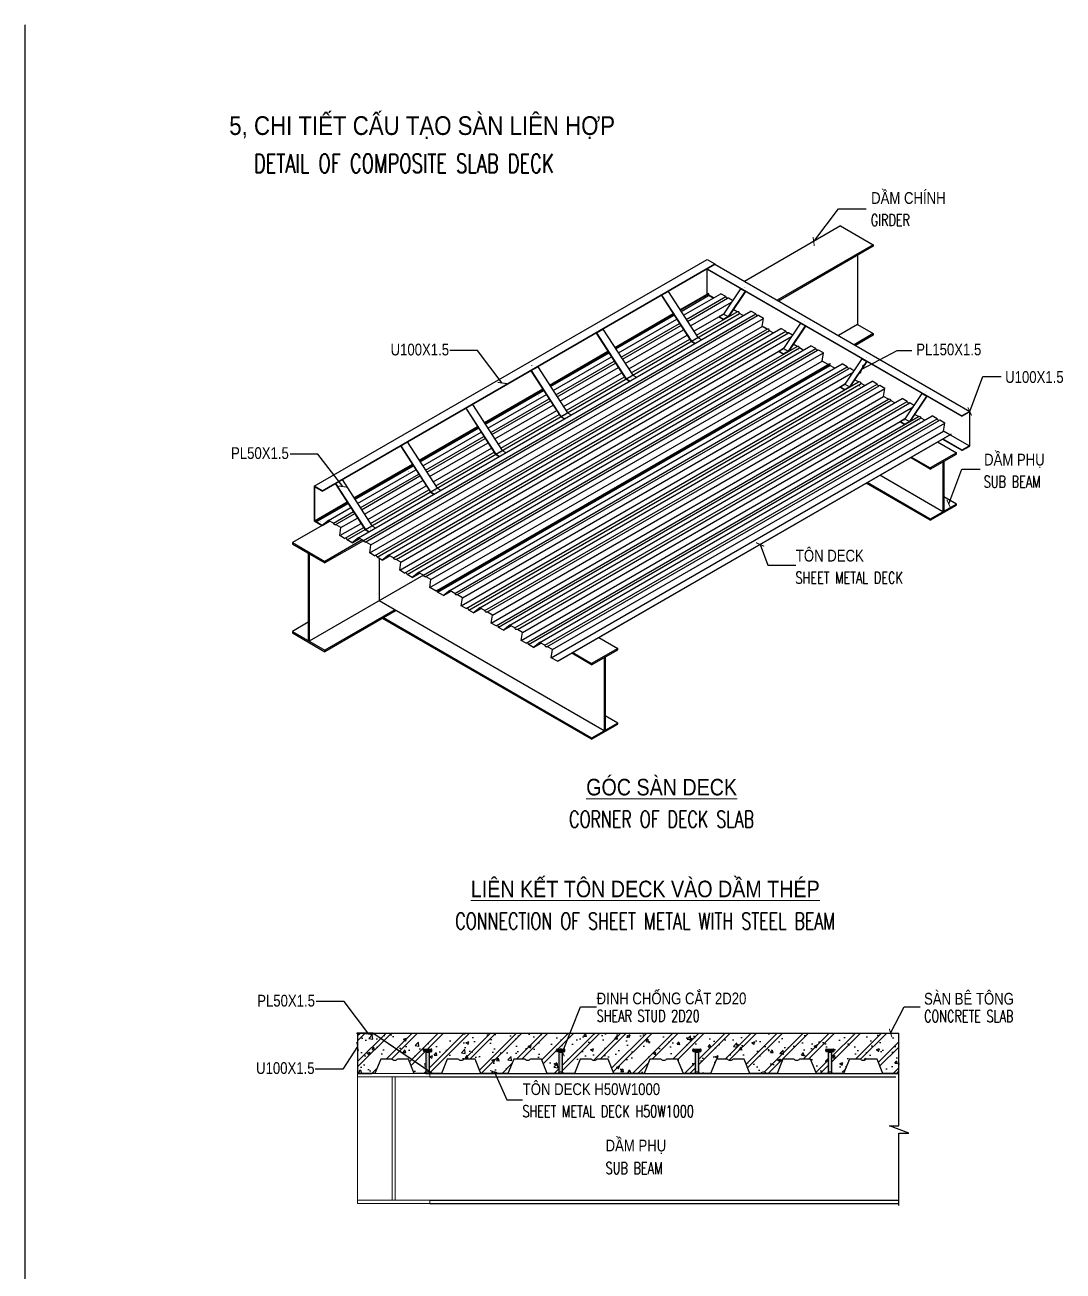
# Model space of a CAD drawing. Header units: millimetres. Extents: x 408913 to 1237273, y -191467 to -86666.
# Drawn here: x 1046590 to 1066003, y -153635 to -130337 of the extents above; entities that cross this region are included whole.
import ezdxf
from ezdxf.enums import TextEntityAlignment as Align

# ---------------------------------------------------------------- set-up
doc = ezdxf.new("R2010")
doc.units = ezdxf.units.MM
doc.header["$LTSCALE"] = 35
for name, color, linetype in [('2', 2, 'Continuous'), ('250', 250, 'Continuous'), ('251', 251, 'Continuous'), ('3', 2, 'Continuous'), ('4', 4, 'Continuous'), ('8', 8, 'Continuous'), ('MISCEL', 7, 'Continuous'), ('STR.Dim_F-CL-B', 8, 'Continuous'), ('TEXT', 4, 'Continuous')]:
    doc.layers.add(name, color=color, linetype=linetype)
doc.layers.add('NDC_S_ENG TEXT', color=2, linetype='Continuous', lineweight=9)
doc.layers.add('NDC_S_VN TEXT', color=7, linetype='Continuous', lineweight=9)
doc.styles.add('Arial', font='arial.ttf', dxfattribs={"width": 0.6})
doc.styles.add('NDC_ARIAL', font='arial.ttf', dxfattribs={"width": 0.85})
doc.styles.add('NDC_ROMANS', font='romans.shx', dxfattribs={"width": 0.8})
doc.styles.add('ROMANS1', font='romans.shx', dxfattribs={"width": 0.75, "bigfont": 'vns.shx'})
doc.dimstyles.new('100', dxfattribs={"dimscale": 100, "dimtxt": 2, "dimasz": 1.2, "dimexe": 1, "dimexo": 0, "dimgap": 1, "dimtad": 1, "dimdec": 0, "dimzin": 11, "dimdsep": 46, "dimtxsty": 'ROMANS1', "dimblk1": 'ARCHTICK', "dimblk2": 'ARCHTICK', "dimsah": 1, "dimcen": 0.09, "dimdle": 1, "dimclrd": 8, "dimclre": 8, "dimclrt": 7, "dimadec": 0, "dimazin": 0, "dimtfac": 1, "dimtdec": 0, "dimtofl": 0, "dimtmove": 2, "dimatfit": 3, "dimldrblk": 'ARCHTICK', "dimfxl": 1, "dimtolj": 1, "dimtzin": 11, "dimarcsym": 0})

# ---------------------------------------------------------------- blocks, each defined once
blk = doc.blocks.new('A$C757978EA')
at = {"layer": 'MISCEL', "const_width": 1.12}
for points in [[(-34, 36, 0.01776), (-38, 34, 0.104914), (-50, 24, 0.170568), (-54, 14, 0.170568)], [(-54, 14, 0.170568), (-50, 5, 0.104914), (-38, -5, 0.066615), (-22, -11, 0.052757), (0, -13, 0.052757), (22, -11, 0.066615), (38, -5, 0.104914), (50, 5, 0.170568), (54, 14, 0.170568), (50, 24, 0.104914), (38, 34, 0.01776), (34, 36, 0.052757)], [(-54, 2, 0.170568), (-50, -8, 0.104914), (-38, -18, 0.066615), (-22, -24, 0.052757), (0, -26, 0.052757), (22, -24, 0.066615), (38, -18, 0.104914), (50, -8, 0.170568), (54, 2, 0.170568)]]:
    blk.add_lwpolyline(points, format="xyb", dxfattribs=at)
at = {"layer": 'MISCEL'}
for points, const_width in [([(-54, 14), (-54, 2)], 1.12), ([(34, 33), (34, 27), (34, 12), (14, 0), (-14, 0), (-34, 12), (-34, 27), (-34, 33)], 1.32), ([(-14, 19), (-14, 0)], 1.32), ([(14, 19), (14, 0)], 1.32), ([(54, 14), (54, 2)], 1.12)]:
    blk.add_lwpolyline(points, dxfattribs=dict(at, const_width=const_width))
at = {"layer": 'MISCEL', "const_width": 1.32}
blk.add_lwpolyline([(-34, 36), (-34, 52), (-15, 63), (15, 63), (34, 52), (34, 36), (34, 33, 0.316422), (14, 19, 0.400106), (-14, 19, 0.316422), (-34, 33)], format="xyb", close=True, dxfattribs=at)
at = {"layer": 'MISCEL'}
blk.add_lwpolyline([(-22, 30), (-24, 31)], dxfattribs=at)
blk = doc.blocks.new('dinh-stud')
at = {"layer": '251'}
h = blk.add_hatch(color=256, dxfattribs=at)
h.set_gradient(color1=(51, 51, 51), one_color=1, tint=1, name='CURVED')
edge = h.paths.add_edge_path()
edge.add_line((-1.26, 14.74), (1.26, 14.74))
edge.add_line((1.26, 14.74), (2.54, 15.14))
edge.add_arc((2.39, 15.62), 0.5, 287.422, 360)
edge.add_line((2.89, 15.62), (2.89, 16.4))
edge.add_arc((2.39, 16.4), 0.5, 0, 90)
edge.add_line((2.39, 16.9), (-2.39, 16.9))
edge.add_arc((-2.39, 16.4), 0.5, 90, 180)
edge.add_line((-2.89, 16.4), (-2.89, 15.62))
edge.add_arc((-2.39, 15.62), 0.5, 180, 252.578)
edge.add_line((-2.54, 15.14), (-1.26, 14.74))
h = blk.add_hatch(color=256, dxfattribs=at)
h.set_gradient(color1=(51, 51, 51), one_color=1, tint=1, name='CYLINDER')
h.paths.add_polyline_path([(1.26, 14.74), (-1.26, 14.74), (-1.26, 0.66, -0.27043), (1.26, 0.66)])
h.paths.add_polyline_path([(1.26, 0.66, 0.27043), (-1.26, 0.66), (-1.26, 0), (1.26, 0)])
at = {"layer": '4', "ltscale": 15}
for p, q in [((-2.89, 15.62), (-2.89, 16.4)), ((-1.26, 14.74), (-2.54, 15.14)), ((-2.39, 16.9), (2.39, 16.9)), ((-1.26, 14.74), (1.26, 14.74)), ((1.26, 14.74), (2.54, 15.14)), ((2.89, 15.62), (2.89, 16.4))]:
    blk.add_line(p, q, dxfattribs=at)
blk.add_lwpolyline([(-1.26, 14.74), (-1.26, 0), (1.26, 0), (1.26, 14.74)], dxfattribs=at)
for centre, start, end in [((-2.39, 16.4), 90, 180), ((-2.39, 15.62), 180, 252.578), ((2.39, 16.4), 0, 90), ((2.39, 15.62), 287.422, 0)]:
    blk.add_arc(centre, 0.5, start, end, dxfattribs=at)
blk = doc.blocks.new('_ArchTick')
at = {"color": 0, "linetype": 'ByBlock', "const_width": 0.15}
blk.add_lwpolyline([(-0.5, -0.5), (0.5, 0.5)], dxfattribs=at)

msp = doc.modelspace()

# ---------------------------------------------------------------- hatches: boundary and pattern name
at = {"layer": '250'}
h = msp.add_hatch(dxfattribs=at)
h.set_pattern_fill('BT-01', color=256, scale=81.1008, style=0, pattern_type=2)
h.set_pattern_definition([(50, (-6146864.1, -191793.16), (581.703746, -50.892483), [60.8256, -669.0816]), (355, (-6146864.1, -191793.16), (-112.52844, 610.03384), [48.66048, -535.26528]), (100.4514, (-6146815.64, -191797.4), (469.175737, 559.140984), [51.693804, -568.63186]), (46.1842, (-6146864.1, -191630.96), (865.54103, -134.237245), [91.2384, -1003.6224]), (96.6356, (-6146792, -191642.15), (758.01893, 790.01739), [77.54071, -852.94766]), (351.1842, (-6146864.1, -191631), (758.01831, 790.01798), [72.99072, -802.89792]), (21, (-6146783, -191671.5), (484.096395, -326.52714), [60.8256, -669.0816]), (326, (-6146783, -191671.5), (197.33068, 588.10249), [48.66048, -535.26528]), (71.4514, (-6146742.7, -191698.7), (681.427274, 261.574813), [51.693804, -568.63186]), (37.5, (-6146864.11, -191793.16), (9.86174, 269.9795786), [0, -528.777216, 0, -543.37536, 0, -537.2928]), (7.5, (-6146864.11, -191793.16), (213.3515, 319.871054), [0, -309.805056, 0, -516.612096, 0, -204.77952]), (327.5, (-6147044.97, -191793.16), (432.934266, -18.2921814), [0, -202.752, 0, -632.58624, 0, -839.39328]), (317.5, (-6147126.07, -191793.16), (472.968649, 81.185942), [0, -263.5776, 0, -420.102144, 0, -596.09088]), (45, (-6146864.1, -191793.16), (-243.724434, 243.724434), []), (45, (-6146864.1, -191693.8), (-243.724434, 243.724434), [])])
h.paths.add_polyline_path([(1062931, -149184.5), (1053096.5, -149184.5), (1054088.8, -149858.3), (1054088.8, -149543.1), (1054054.1, -149532.2, -0.3277102), (1054044.7, -149519.3), (1054044.7, -149498.1, -0.4142136), (1054058.2, -149484.6), (1054187.5, -149484.6, -0.4142136), (1054201, -149498.1), (1054201, -149519.3, -0.3277102), (1054191.5, -149532.2), (1054156.9, -149543.1), (1054156.9, -149904.5), (1054211.3, -149941.5), (1054287.2, -149941.5), (1054289.8, -149937.8), (1054289.7, -149935.7), (1054285.4, -149932), (1054288.1, -149931.6), (1054288.2, -149925.4), (1054265.3, -149925.2), (1054272.7, -149912.4), (1054266.7, -149913.2), (1054265.6, -149903), (1054274.2, -149901.8), (1054274.3, -149897.4), (1054278.3, -149897.5), (1054278.4, -149884.5), (1054318.4, -149885), (1054318.2, -149897.9), (1054322.2, -149898), (1054322.2, -149902.3), (1054330.8, -149903.8), (1054329.4, -149913.9), (1054323.4, -149913), (1054330.5, -149925.9), (1054307.6, -149925.7), (1054307.6, -149928.4), (1054311.9, -149932), (1054307.2, -149932.8), (1054307, -149935), (1054311.3, -149938.7), (1054306.5, -149939.5), (1054306.3, -149941.5), (1054373.5, -149941.5), (1054379.3, -149941.5), (1054487.5, -149671.1), (1054692.9, -149671.1, 0.5), (1054801.1, -149671.1), (1055006.5, -149671.1), (1055114.7, -149941.5), (1055314.7, -149941.5, -0.5), (1055422.8, -149941.5), (1055622.9, -149941.5), (1055731, -149671.1), (1055936.5, -149671.1, 0.5), (1056044.6, -149671.1), (1056250.1, -149671.1), (1056358.2, -149941.5), (1056558.3, -149941.5, -0.0895831), (1056575.9, -149925.1), (1056575.9, -149543.1), (1056541.2, -149532.2, -0.3277102), (1056531.8, -149519.3), (1056531.8, -149498.1, -0.4142136), (1056545.3, -149484.6), (1056674.6, -149484.6, -0.4142136), (1056688.1, -149498.1), (1056688.1, -149519.3, -0.3277102), (1056678.6, -149532.2), (1056644, -149543.1), (1056644, -149922.3, -0.1103885), (1056666.4, -149941.5), (1056866.4, -149941.5), (1056974.6, -149671.1), (1057180, -149671.1, 0.5), (1057288.2, -149671.1), (1057493.6, -149671.1), (1057601.8, -149941.5), (1057860.2, -149941.5), (1057881.9, -149887.4), (1057903.5, -149887.4), (1057925.1, -149941.5), (1058168.4, -149941.5), (1058276.6, -149671.1), (1058482, -149671.1, 0.5), (1058590.2, -149671.1), (1058795.6, -149671.1), (1058903.7, -149941.5), (1059103.8, -149941.5, -0.0895831), (1059121.4, -149925.1), (1059121.4, -149543.1), (1059086.8, -149532.2, -0.3277102), (1059077.3, -149519.3), (1059077.3, -149498.1, -0.4142136), (1059090.8, -149484.6), (1059220.1, -149484.6, -0.4142136), (1059233.6, -149498.1), (1059233.6, -149519.3, -0.3277102), (1059224.2, -149532.2), (1059189.5, -149543.1), (1059189.5, -149922.3, -0.1103885), (1059211.9, -149941.5), (1059412, -149941.5), (1059520.1, -149671.1), (1059725.6, -149671.1, 0.5), (1059833.7, -149671.1), (1060039.2, -149671.1), (1060147.3, -149941.5), (1060347.3, -149941.5, -0.5), (1060455.5, -149941.5), (1060655.5, -149941.5), (1060763.7, -149671.1), (1060969.1, -149671.1, 0.5), (1061077.2, -149671.1), (1061282.7, -149671.1), (1061390.8, -149941.5), (1061403.9, -149941.5, -1.0164137), (1061452.2, -149941.5), (1061590.9, -149941.5, -0.0895831), (1061608.5, -149925.1), (1061608.5, -149543.1), (1061573.8, -149532.2, -0.3277102), (1061564.4, -149519.3), (1061564.4, -149498.1, -0.4142136), (1061577.9, -149484.6), (1061707.2, -149484.6, -0.4142136), (1061720.7, -149498.1), (1061720.7, -149519.3, -0.3277102), (1061711.2, -149532.2), (1061676.6, -149543.1), (1061676.6, -149922.3, -0.1103885), (1061699, -149941.5), (1061836.4, -149941.5, -1.0164137), (1061884.8, -149941.5), (1061899.1, -149941.5), (1062007.2, -149671.1), (1062212.7, -149671.1, 0.5), (1062320.8, -149671.1), (1062526.2, -149671.1), (1062634.4, -149941.5), (1062931, -149941.5)])
edge = h.paths.add_edge_path()
edge.add_line((1053096.5, -149184.5), (1052976.3, -149184.5))
edge.add_line((1052976.3, -149184.5), (1052974.6, -149186.3))
edge.add_line((1052974.6, -149186.3), (1052974.5, -149189.1))
edge.add_line((1052974.5, -149189.1), (1052977.6, -149191.4))
edge.add_line((1052977.6, -149191.4), (1052974.3, -149194.8))
edge.add_line((1052974.3, -149194.8), (1052974.3, -149197.6))
edge.add_line((1052974.3, -149197.6), (1052977.5, -149199.9))
edge.add_line((1052977.5, -149199.9), (1052974.3, -149203.2))
edge.add_line((1052974.3, -149203.2), (1052974.3, -149206))
edge.add_line((1052974.3, -149206), (1052977.4, -149208.3))
edge.add_line((1052977.4, -149208.3), (1052974.5, -149211.6))
edge.add_line((1052974.5, -149211.6), (1052974.5, -149214.4))
edge.add_line((1052974.5, -149214.4), (1052977.3, -149216.7))
edge.add_line((1052977.3, -149216.7), (1052974.7, -149220.3))
edge.add_line((1052974.7, -149220.3), (1052974.9, -149222.7))
edge.add_line((1052974.9, -149222.7), (1052978, -149225))
edge.add_line((1052978, -149225), (1052975.1, -149228.3))
edge.add_line((1052975.1, -149228.3), (1052975.3, -149231))
edge.add_line((1052975.3, -149231), (1052978.1, -149233.4))
edge.add_line((1052978.1, -149233.4), (1052975.6, -149236.6))
edge.add_line((1052975.6, -149236.6), (1052975.8, -149239.4))
edge.add_line((1052975.8, -149239.4), (1052978.6, -149241.7))
edge.add_line((1052978.6, -149241.7), (1052976.2, -149244.9))
edge.add_line((1052976.2, -149244.9), (1052976.7, -149252.5))
edge.add_line((1052976.7, -149252.5), (1052976.6, -149260.2))
edge.add_line((1052976.6, -149260.2), (1052979.4, -149262.8))
edge.add_line((1052979.4, -149262.8), (1052976.6, -149265.3))
edge.add_line((1052976.6, -149265.3), (1052976.3, -149290.6))
edge.add_line((1052976.3, -149290.6), (1052962.9, -149307.9))
edge.add_line((1052962.9, -149307.9), (1052963, -149306.3))
edge.add_line((1052963, -149306.3), (1052951.3, -149290.3))
edge.add_line((1052951.3, -149290.3), (1052951.6, -149256.6))
edge.add_spline(control_points=[(1052951.6, -149256.6), (1052951.8, -149254), (1052952, -149251.5), (1052952.2, -149248.9)], knot_values=[31.5454049, 31.5454049, 31.5454049, 31.5454049, 32.9436614, 32.9436614, 32.9436614, 32.9436614], degree=3, periodic=0)
edge.add_line((1052952.2, -149248.9), (1052949, -149246.6))
edge.add_line((1052949, -149246.6), (1052952.7, -149243.2))
edge.add_line((1052952.7, -149243.2), (1052952.9, -149240.4))
edge.add_line((1052952.9, -149240.4), (1052950, -149238))
edge.add_line((1052950, -149238), (1052953.3, -149234.7))
edge.add_line((1052953.3, -149234.7), (1052953.5, -149231.9))
edge.add_line((1052953.5, -149231.9), (1052951.4, -149229.4))
edge.add_line((1052951.4, -149229.4), (1052953.9, -149226.2))
edge.add_line((1052953.9, -149226.2), (1052954.1, -149223.4))
edge.add_line((1052954.1, -149223.4), (1052951.4, -149221))
edge.add_line((1052951.4, -149221), (1052954.5, -149217.7))
edge.add_line((1052954.5, -149217.7), (1052954.7, -149214.8))
edge.add_line((1052954.7, -149214.8), (1052952.3, -149212.4))
edge.add_line((1052952.3, -149212.4), (1052955, -149209.1))
edge.add_line((1052955, -149209.1), (1052955.1, -149206.3))
edge.add_line((1052955.1, -149206.3), (1052952.4, -149204))
edge.add_line((1052952.4, -149204), (1052955.3, -149200.7))
edge.add_line((1052955.3, -149200.7), (1052955.4, -149197.9))
edge.add_line((1052955.4, -149197.9), (1052952.6, -149195.5))
edge.add_line((1052952.6, -149195.5), (1052955.4, -149192.3))
edge.add_line((1052955.4, -149192.3), (1052955.4, -149189.5))
edge.add_line((1052955.4, -149189.5), (1052952.7, -149187.1))
edge.add_line((1052952.7, -149187.1), (1052954.8, -149184.5))
edge.add_line((1052954.8, -149184.5), (1052826.2, -149184.5))
edge.add_line((1052826.2, -149184.5), (1052810.1, -149184.5))
edge.add_line((1052810.1, -149184.5), (1052810.1, -149941.5))
edge.add_line((1052810.1, -149941.5), (1052827.6, -149941.5))
edge.add_line((1052827.6, -149941.5), (1052849.2, -149887.4))
edge.add_line((1052849.2, -149887.4), (1052870.9, -149887.4))
edge.add_line((1052870.9, -149887.4), (1052892.5, -149941.5))
edge.add_line((1052892.5, -149941.5), (1052967, -149941.5))
edge.add_line((1052967, -149941.5), (1052969.7, -149937.8))
edge.add_line((1052969.7, -149937.8), (1052969.5, -149935.7))
edge.add_line((1052969.5, -149935.7), (1052967.4, -149933.9))
edge.add_line((1052967.4, -149933.9), (1052967.9, -149933.1))
edge.add_line((1052967.9, -149933.1), (1052968, -149925.4))
edge.add_line((1052968, -149925.4), (1052945.1, -149925.2))
edge.add_line((1052945.1, -149925.2), (1052952.5, -149912.4))
edge.add_line((1052952.5, -149912.4), (1052946.5, -149913.2))
edge.add_line((1052946.5, -149913.2), (1052945.4, -149903))
edge.add_line((1052945.4, -149903), (1052954.1, -149901.8))
edge.add_line((1052954.1, -149901.8), (1052954.1, -149897.4))
edge.add_line((1052954.1, -149897.4), (1052958.1, -149897.5))
edge.add_line((1052958.1, -149897.5), (1052958.2, -149884.5))
edge.add_line((1052958.2, -149884.5), (1052998.2, -149885))
edge.add_line((1052998.2, -149885), (1052998.1, -149897.9))
edge.add_line((1052998.1, -149897.9), (1053002, -149898))
edge.add_line((1053002, -149898), (1053002, -149902.3))
edge.add_line((1053002, -149902.3), (1053010.6, -149903.8))
edge.add_line((1053010.6, -149903.8), (1053009.2, -149913.9))
edge.add_line((1053009.2, -149913.9), (1053003.3, -149913))
edge.add_line((1053003.3, -149913), (1053010.4, -149925.9))
edge.add_line((1053010.4, -149925.9), (1052987.5, -149925.7))
edge.add_line((1052987.5, -149925.7), (1052987.4, -149928.4))
edge.add_line((1052987.4, -149928.4), (1052989.6, -149930.2))
edge.add_line((1052989.6, -149930.2), (1052987, -149932.8))
edge.add_line((1052987, -149932.8), (1052986.8, -149935))
edge.add_line((1052986.8, -149935), (1052988.9, -149936.9))
edge.add_line((1052988.9, -149936.9), (1052986.4, -149939.5))
edge.add_line((1052986.4, -149939.5), (1052986.2, -149941.5))
edge.add_line((1052986.2, -149941.5), (1053135.8, -149941.5))
edge.add_line((1053135.8, -149941.5), (1053243.9, -149671.1))
edge.add_line((1053243.9, -149671.1), (1053449.4, -149671.1))
edge.add_arc((1053503.5, -149630.6), 67.6, 216.8699, 323.1301)
edge.add_line((1053557.5, -149671.1), (1053763, -149671.1))
edge.add_line((1053763, -149671.1), (1053871.1, -149941.5))
edge.add_line((1053871.1, -149941.5), (1054071.2, -149941.5))
edge.add_arc((1054125.2, -149982), 67.6, 122.65383, 143.1301, ccw=False)
edge.add_line((1054088.8, -149925.1), (1054088.8, -149858.3))
edge.add_line((1054088.8, -149858.3), (1053096.5, -149184.5))

# ---------------------------------------------------------------- linework, layer by layer
at = {"layer": '2', "color": 251}
for p, q in [((1061843.9, -134095.3), (1060047.2, -135132.7)), ((1061843.9, -134095.3), (1062453.6, -134447.3)), ((1062453.6, -134447.3), (1060656.8, -135484.7)), ((1062453.6, -134475.4), (1060681.2, -135498.7)), ((1062158.5, -134645.8), (1062158.5, -135938.4)), ((1062453.6, -134447.3), (1062453.6, -134475.4)), ((1052000.8, -138961.6), (1059345.6, -134721.1)), ((1052147.1, -139046.1), (1059491.9, -134805.6)), ((1052147.1, -139052.6), (1059491.9, -134812.1)), ((1059491.9, -134812.1), (1064257.8, -137563.7)), ((1059345.6, -134896.5), (1064111.5, -137648.2)), ((1059345.6, -134903.1), (1064111.5, -137654.7)), ((1058494.9, -135389), (1058616.9, -135318.6)), ((1058840.5, -135663.8), (1059368.8, -135358.8)), ((1058838.9, -135661.3), (1059345.6, -135368.8)), ((1058845.9, -135672), (1059378.5, -135364.4)), ((1058858.8, -135692), (1059374.2, -135394.5)), ((1058906.8, -135766.1), (1059603.1, -135364.1)), ((1058957.3, -135843.9), (1059695.8, -135417.6)), ((1058981.4, -135881.2), (1059730.7, -135448.5)), ((1059034.3, -135962.8), (1059805.6, -135517.5)), ((1052827.2, -139923.8), (1060164, -135687.9)), ((1052919.9, -139977.3), (1060256.7, -135741.4)), ((1052954.8, -140008.3), (1060291.6, -135772.4)), ((1053061.3, -140059), (1060398.1, -135823.1)), ((1053078.1, -139699.7), (1059954.6, -135729.6)), ((1057619.5, -136365.3), (1058712.1, -135734.5)), ((1057621.2, -136367.8), (1058713.7, -135737)), ((1057626.5, -136376), (1058719, -135745.2)), ((1057639.5, -136396), (1058732, -135765.2)), ((1059099.2, -136062.9), (1059654.9, -135742.1)), ((1059148.3, -136138.8), (1059905.8, -135701.4)), ((1053039.7, -140209.1), (1060376.5, -135973.2)), ((1053129.9, -140261.2), (1060466.7, -136025.3)), ((1053178.3, -140287.1), (1060515.2, -136051.1)), ((1053388.1, -140247.7), (1060724.9, -136011.7)), ((1057275.6, -136093), (1057397.5, -136022.6)), ((1057687.5, -136470.1), (1058780, -135839.3)), ((1057737.9, -136547.9), (1058830.5, -135917.2)), ((1057762, -136585.2), (1058854.6, -135954.4)), ((1057814.9, -136666.8), (1058907.5, -136036)), ((1062158.5, -135938.4), (1061800.6, -136145)), ((1062158.5, -135938.4), (1062453.6, -136108.7)), ((1053480.8, -140301.2), (1060817.6, -136065.2)), ((1053529.5, -140329.3), (1060866.4, -136093.4)), ((1053622.2, -140382.8), (1060927.5, -136165.1)), ((1057879.8, -136766.9), (1058972.4, -136136.2)), ((1057929, -136842.8), (1059021.5, -136212)), ((1059053, -136250.1), (1059174.9, -136179.7)), ((1062453.6, -136108.7), (1062095.7, -136315.4)), ((1062453.6, -136136.9), (1062120.1, -136329.5)), ((1062453.6, -136108.7), (1062453.6, -136136.9)), ((1053600.6, -140532.9), (1060776.7, -136389.8)), ((1053690.8, -140585), (1061027.7, -136349.1)), ((1053739.2, -140610.9), (1061076.1, -136375)), ((1053949, -140571.5), (1061285.8, -136335.6)), ((1054041.7, -140625), (1061378.5, -136389.1)), ((1054076.6, -140656), (1061413.5, -136420.1)), ((1054183.1, -140706.7), (1061520, -136470.7)), ((1056400.2, -137069.3), (1057492.7, -136438.5)), ((1056401.8, -137071.8), (1057494.4, -136441)), ((1056407.1, -137080), (1057499.7, -136449.2)), ((1056420.1, -137100), (1057512.6, -136469.2)), ((1054161.5, -140856.8), (1061498.3, -136620.8)), ((1054301.9, -140905.3), (1061638.8, -136669.4)), ((1054307.4, -140941), (1061644.2, -136705)), ((1054311.7, -140911), (1061648.5, -136675)), ((1054536.3, -140910.6), (1061873.1, -136674.6)), ((1054628.9, -140964.1), (1061965.8, -136728.1)), ((1056056.2, -136797), (1056178.1, -136726.6)), ((1056468.1, -137174.1), (1057560.6, -136543.3)), ((1056518.6, -137251.9), (1057611.1, -136621.2)), ((1056542.7, -137289.2), (1057635.2, -136658.4)), ((1056595.6, -137370.8), (1057688.1, -136740)), ((1054663.9, -140995.1), (1062000.7, -136759.1)), ((1054770.4, -141045.7), (1062075.6, -136828)), ((1056660.5, -137470.9), (1057753, -136840.2)), ((1056709.6, -137546.8), (1057802.2, -136916)), ((1057833.6, -136954.1), (1057955.5, -136883.7)), ((1054748.8, -141195.8), (1061924.8, -137052.7)), ((1054839, -141247.9), (1062175.8, -137012)), ((1054887.8, -141276.1), (1062224.6, -137040.2)), ((1055097.2, -141234.4), (1062434, -136998.5)), ((1055180.8, -137773.3), (1056273.4, -137142.5)), ((1055182.4, -137775.8), (1056275, -137145)), ((1055187.8, -137784), (1056280.3, -137153.2)), ((1055189.8, -141287.9), (1062526.7, -137052)), ((1055200.7, -137804), (1056293.3, -137173.2)), ((1055224.8, -141318.9), (1062561.6, -137083)), ((1055331.3, -141369.6), (1062668.1, -137133.6)), ((1054836.8, -137501), (1054958.8, -137430.6)), ((1055248.7, -137878.1), (1056341.3, -137247.3)), ((1055299.2, -137955.9), (1056391.7, -137325.2)), ((1055309.7, -141519.7), (1062646.5, -137283.7)), ((1055323.3, -137993.2), (1056415.9, -137362.4)), ((1055376.2, -138074.8), (1056468.8, -137444)), ((1055399.9, -141571.8), (1062736.7, -137335.8)), ((1055448.3, -141597.6), (1062785.2, -137361.7)), ((1055658.1, -141558.2), (1062994.9, -137322.3)), ((1055750.8, -141611.7), (1063087.6, -137375.8)), ((1055799.5, -141639.9), (1063136.4, -137404)), ((1055441.1, -138174.9), (1056533.7, -137544.2)), ((1055490.2, -138250.8), (1056582.8, -137620)), ((1055892.2, -141693.4), (1063197.4, -137475.7)), ((1055960.8, -141895.6), (1063297.6, -137659.7)), ((1056009.2, -141921.5), (1063346.1, -137685.5)), ((1056219, -141882.1), (1063555.8, -137646.2)), ((1056614.2, -137658.1), (1056736.2, -137587.7)), ((1053961.5, -138477.3), (1055054, -137846.5)), ((1053963.1, -138479.8), (1055055.6, -137849)), ((1053968.4, -138488), (1055060.9, -137857.2)), ((1053981.4, -138508), (1055073.9, -137877.2)), ((1055870.6, -141843.5), (1063046.7, -137700.4)), ((1056311.7, -141935.6), (1063648.5, -137699.7)), ((1056346.6, -141966.6), (1063683.4, -137730.6)), ((1056453.1, -142017.2), (1063789.9, -137781.3)), ((1053617.5, -138205), (1053739.4, -138134.6)), ((1054029.4, -138582.1), (1055121.9, -137951.3)), ((1054079.8, -138659.9), (1055172.4, -138029.2)), ((1054104, -138697.2), (1055196.5, -138066.4)), ((1054156.9, -138778.8), (1055249.4, -138148)), ((1056431.5, -142167.3), (1063768.3, -137931.4)), ((1056548.1, -142234.7), (1063884.9, -137998.7)), ((1056570.5, -142225), (1063907.4, -137989.1)), ((1063655.2, -138134.7), (1064008, -138338.4)), ((1063749.4, -138080.3), (1064111.5, -138289.3)), ((1063755, -138077), (1064111.5, -138282.8)), ((1063890.1, -137999), (1064252.2, -138208.1)), ((1054221.7, -138878.9), (1055314.3, -138248.2)), ((1054270.9, -138954.8), (1055363.4, -138324)), ((1055394.9, -138362.1), (1055516.8, -138291.7)), ((1064008, -138338.4), (1063520.3, -138620)), ((1052742.1, -139181.3), (1053834.6, -138550.5)), ((1052743.7, -139183.8), (1053836.3, -138553)), ((1052749, -139192), (1053841.6, -138561.2)), ((1052762, -139212), (1053854.6, -138581.2)), ((1063520.3, -138642.5), (1063147.9, -138427.5)), ((1063167.4, -138416.3), (1063520.3, -138620)), ((1063520.3, -138620), (1063520.3, -138642.5)), ((1063756.8, -138505.9), (1063756.8, -139439.9)), ((1063771.5, -138497.5), (1063771.5, -139431.4)), ((1052398.1, -138909), (1052520, -138838.6)), ((1052810, -139286.1), (1053902.5, -138655.3)), ((1052860.5, -139363.9), (1053953, -138733.2)), ((1052884.6, -139401.2), (1053977.1, -138770.4)), ((1052937.5, -139482.8), (1054030, -138852)), ((1063756.8, -139439.9), (1062575.7, -138757.9)), ((1053002.4, -139582.9), (1054094.9, -138952.2)), ((1053051.5, -139658.8), (1054144.1, -139028)), ((1054175.5, -139066.1), (1054297.4, -138995.7)), ((1063520.3, -139599), (1062319.6, -138905.8)), ((1063520.3, -139576.4), (1062339.1, -138894.5)), ((1052006.4, -139606), (1052615.3, -139254.5)), ((1052031.9, -139594.7), (1052616.9, -139257)), ((1052037.4, -139630.4), (1052635.2, -139285.2)), ((1052041.7, -139600.4), (1052622.2, -139265.2)), ((1064008, -139294.8), (1063520.3, -139576.4)), ((1064008, -139294.8), (1063771.5, -139158.3)), ((1052266.3, -139600), (1052683.2, -139359.3)), ((1052359, -139653.5), (1052733.6, -139437.2)), ((1052393.9, -139684.5), (1052757.8, -139474.4)), ((1052147.1, -139693.8), (1051591.3, -140014.7)), ((1052147.1, -139693.8), (1052287.9, -139612.5)), ((1052478.8, -139885.2), (1052875.6, -139656.2)), ((1052500.4, -139735.1), (1052810.7, -139556)), ((1052569, -139937.3), (1052924.7, -139732)), ((1052617.8, -139965.5), (1052951.3, -139773)), ((1052956.1, -139770.1), (1053078.1, -139699.7)), ((1063520.3, -139576.4), (1063520.3, -139599)), ((1051591.3, -140014.7), (1052200.9, -140366.7)), ((1051591.3, -140014.7), (1051591.3, -140042.8)), ((1052897.6, -139964.5), (1052200.9, -140366.7)), ((1052920.2, -139979.6), (1052200.9, -140394.8)), ((1052708, -140017.6), (1052848.8, -139936.3)), ((1051591.3, -140042.8), (1052200.9, -140394.8)), ((1051886.4, -140213.2), (1051886.4, -141846.5)), ((1051905.9, -140224.5), (1051905.9, -141857.7)), ((1052200.9, -140366.7), (1052200.9, -140394.8)), ((1053213.4, -140309.4), (1053213.4, -141102.9)), ((1053268.9, -140341.4), (1053409.7, -140260.1)), ((1054041.4, -140624.8), (1051905.9, -141857.7)), ((1053829.8, -140665.3), (1053970.6, -140584)), ((1054300.6, -140914.4), (1054309.1, -140909.5)), ((1054417.1, -141004.3), (1054557.9, -140923)), ((1057423.8, -143533.7), (1053213.4, -141102.9)), ((1053508.4, -141273.2), (1052200.9, -142028.1)), ((1053532.8, -141287.3), (1052200.9, -142056.3)), ((1054978, -141328.2), (1055118.8, -141246.9)), ((1051886.4, -141505.7), (1051591.3, -141676.1)), ((1057187.2, -143692.8), (1053276.8, -141435.1)), ((1057187.2, -143670.3), (1053296.3, -141423.9)), ((1055538.9, -141652), (1055679.7, -141570.7)), ((1051591.3, -141676.1), (1052200.9, -142028.1)), ((1051591.3, -141676.1), (1051591.3, -141704.3)), ((1051591.3, -141704.3), (1052200.9, -142056.3)), ((1057322.1, -141791.1), (1057674.9, -141994.8)), ((1052200.9, -142028.1), (1052200.9, -142056.3)), ((1056099.8, -141975.9), (1056240.6, -141894.6)), ((1057187.2, -142298.9), (1056814.8, -142083.9)), ((1056834.4, -142072.7), (1057187.2, -142276.4)), ((1057674.9, -141994.8), (1057187.2, -142276.4)), ((1057187.2, -142276.4), (1057187.2, -142298.9)), ((1057423.8, -142162.3), (1057423.8, -143533.7)), ((1057438.4, -142153.9), (1057438.4, -143525.3)), ((1057674.9, -143388.7), (1057438.4, -143252.1)), ((1057674.9, -143388.7), (1057187.2, -143670.3)), ((1057187.2, -143670.3), (1057187.2, -143692.8)), ((1052790.4, -149184.5), (1062931, -149184.5)), ((1054161.8, -149941.5), (1062931, -149941.5)), ((1054161.8, -150006.4), (1062876.9, -150006.4)), ((1054161.8, -152309.6), (1062931, -152309.6)), ((1054161.8, -152374.5), (1062931, -152374.5))]:
    msp.add_line(p, q, dxfattribs=at)
at = {"layer": '2'}
for points in [[(1059462.3, -135445.3), (1059374.2, -135394.5), (1059378.5, -135364.4), (1059368.8, -135358.8)], [(1061732.3, -136755.9), (1061644.2, -136705), (1061648.5, -136675), (1061638.8, -136669.4)]]:
    msp.add_lwpolyline(points, dxfattribs=at)
for points in [[(1059823.3, -135491.2), (1059744.6, -135445.7, -0.5), (1059695.8, -135417.6), (1059603.1, -135364.1)], [(1060023.2, -135769.2), (1059954.6, -135729.6, 0.5), (1059905.8, -135701.4), (1059834.9, -135660.4)], [(1060584.1, -136093), (1060515.5, -136053.4, 0.5), (1060466.7, -136025.3), (1060376.5, -135973.2), (1060398.1, -135823.1), (1060305.5, -135769.6, -0.5), (1060256.7, -135741.4), (1060164, -135687.9)], [(1060584.1, -136093), (1060515.5, -136053.4, 0.5), (1060466.7, -136025.3), (1060395.8, -135984.3)], [(1060945.1, -136138.8), (1060866.4, -136093.4, -0.5), (1060817.6, -136065.2), (1060724.9, -136011.7)], [(1061145, -136416.9), (1061076.4, -136377.3, 0.5), (1061027.7, -136349.1), (1060956.7, -136308.1)], [(1061610.6, -136685.7), (1061498.3, -136620.8), (1061520, -136470.7), (1061427.3, -136417.2, -0.5), (1061378.5, -136389.1), (1061285.8, -136335.6)], [(1062093.3, -136801.7), (1062014.6, -136756.3, -0.5), (1061965.8, -136728.1), (1061873.1, -136674.6)], [(1062293.2, -137079.8), (1062224.6, -137040.2, 0.5), (1062175.8, -137012), (1062104.9, -136971)], [(1062854.1, -137403.6), (1062785.5, -137364, 0.5), (1062736.7, -137335.8), (1062646.5, -137283.7), (1062668.1, -137133.6), (1062575.5, -137080.1, -0.5), (1062526.7, -137052), (1062434, -136998.5)], [(1063215.1, -137449.4), (1063136.4, -137404, -0.5), (1063087.6, -137375.8), (1062994.9, -137322.3)], [(1063415, -137727.4), (1063346.4, -137687.8, 0.5), (1063297.6, -137659.7), (1063226.7, -137618.7)], [(1063907.4, -137989.1), (1063884.9, -137998.7), (1063768.3, -137931.4), (1063789.9, -137781.3), (1063697.3, -137727.8, -0.5), (1063648.5, -137699.7), (1063555.8, -137646.2)], [(1054300.6, -140914.4), (1054278.1, -140924.1), (1054161.5, -140856.8), (1054183.1, -140706.7), (1054090.4, -140653.2, -0.5), (1054041.7, -140625), (1053949, -140571.5), (1053829.8, -140665.3), (1053739.6, -140613.2, 0.5), (1053690.8, -140585), (1053600.6, -140532.9), (1053622.2, -140382.8), (1053529.5, -140329.3, -0.5), (1053480.8, -140301.2), (1053388.1, -140247.7), (1053268.9, -140341.4), (1053178.7, -140289.3, 0.5), (1053129.9, -140261.2), (1053039.7, -140209.1), (1053061.3, -140059), (1052968.6, -140005.5, -0.5), (1052919.9, -139977.3), (1052827.2, -139923.8), (1052708, -140017.6), (1052617.8, -139965.5, 0.5), (1052569, -139937.3), (1052478.8, -139885.2), (1052500.4, -139735.1), (1052407.7, -139681.6, -0.5), (1052359, -139653.5), (1052266.3, -139600), (1052147.1, -139693.8), (1052037.4, -139630.4), (1052041.7, -139600.4), (1052031.9, -139594.7), (1052008.1, -139613.5)], [(1056570.5, -142225), (1056548.1, -142234.7), (1056431.5, -142167.3), (1056453.1, -142017.2), (1056360.4, -141963.7, -0.5), (1056311.7, -141935.6), (1056219, -141882.1), (1056099.8, -141975.9), (1056009.6, -141923.8, 0.5), (1055960.8, -141895.6), (1055870.6, -141843.5), (1055892.2, -141693.4), (1055799.5, -141639.9, -0.5), (1055750.8, -141611.7), (1055658.1, -141558.2), (1055538.9, -141652), (1055448.7, -141599.9, 0.5), (1055399.9, -141571.8), (1055309.7, -141519.7), (1055331.3, -141369.6), (1055238.6, -141316.1, -0.5), (1055189.8, -141287.9), (1055097.2, -141234.4), (1054978, -141328.2), (1054887.8, -141276.1, 0.5), (1054839, -141247.9), (1054748.8, -141195.8), (1054770.4, -141045.7), (1054677.7, -140992.2, -0.5), (1054628.9, -140964.1), (1054536.3, -140910.6), (1054417.1, -141004.3), (1054307.4, -140941), (1054311.7, -140911), (1054301.9, -140905.3), (1054278.1, -140924.1)], [(1057888.3, -149903.8), (1057860.2, -149941.5), (1057601.8, -149941.5), (1057493.6, -149671.1), (1057288.2, -149671.1, -0.5), (1057180, -149671.1), (1056974.6, -149671.1), (1056866.4, -149941.5), (1056666.4, -149941.5, 0.5), (1056558.3, -149941.5), (1056358.2, -149941.5), (1056250.1, -149671.1), (1056044.6, -149671.1, -0.5), (1055936.5, -149671.1), (1055731, -149671.1), (1055622.9, -149941.5), (1055422.8, -149941.5, 0.5), (1055314.7, -149941.5), (1055114.7, -149941.5), (1055006.5, -149671.1), (1054801.1, -149671.1, -0.5), (1054692.9, -149671.1), (1054487.5, -149671.1), (1054379.3, -149941.5), (1054179.3, -149941.5, 0.5), (1054071.2, -149941.5), (1053871.1, -149941.5), (1053763, -149671.1), (1053557.5, -149671.1, -0.5), (1053449.4, -149671.1), (1053243.9, -149671.1), (1053135.8, -149941.5), (1052892.5, -149941.5), (1052870.9, -149887.4), (1052849.2, -149887.4), (1052827.6, -149941.5)], [(1062920.9, -149903.8), (1062892.9, -149941.5), (1062634.4, -149941.5), (1062526.2, -149671.1), (1062320.8, -149671.1, -0.5), (1062212.7, -149671.1), (1062007.2, -149671.1), (1061899.1, -149941.5), (1061699, -149941.5, 0.5), (1061590.9, -149941.5), (1061390.8, -149941.5), (1061282.7, -149671.1), (1061077.2, -149671.1, -0.5), (1060969.1, -149671.1), (1060763.7, -149671.1), (1060655.5, -149941.5), (1060455.5, -149941.5, 0.5), (1060347.3, -149941.5), (1060147.3, -149941.5), (1060039.2, -149671.1), (1059833.7, -149671.1, -0.5), (1059725.6, -149671.1), (1059520.1, -149671.1), (1059412, -149941.5), (1059211.9, -149941.5, 0.5), (1059103.8, -149941.5), (1058903.7, -149941.5), (1058795.6, -149671.1), (1058590.2, -149671.1, -0.5), (1058482, -149671.1), (1058276.6, -149671.1), (1058168.4, -149941.5), (1057925.1, -149941.5), (1057903.5, -149887.4), (1057881.9, -149887.4), (1057860.2, -149941.5)]]:
    msp.add_lwpolyline(points, format="xyb", dxfattribs=at)
at = {"layer": '2', "color": 251}
for points in [[(1063520.3, -138642.5), (1064008, -138360.9), (1064008, -138338.4)], [(1063520.3, -139599), (1064008, -139317.4), (1064008, -139294.8)], [(1057187.2, -142298.9), (1057674.9, -142017.3), (1057674.9, -141994.8)], [(1057187.2, -143692.8), (1057674.9, -143411.2), (1057674.9, -143388.7)]]:
    msp.add_lwpolyline(points, dxfattribs=at)
at = {"layer": '251', "linetype": 'Continuous'}
msp.add_lwpolyline([(1062931, -152406), (1062931, -151059.4), (1063120.2, -151059.4), (1062759.2, -150921.3), (1062931, -150921.3), (1062931, -149184.5)], dxfattribs=at)
at = {"layer": '3', "color": 73}
for p, q in [((1059345.6, -134721.1), (1059491.9, -134805.6)), ((1059345.6, -135368.8), (1059345.6, -134896.5)), ((1060062, -135322), (1059745.1, -135794.2)), ((1059972.7, -135268.5), (1060058.1, -135317.8)), ((1060066.6, -135319.4), (1060062, -135322)), ((1059348.5, -135370.5), (1059345.6, -135368.8)), ((1059470.3, -135440.8), (1059375.4, -135386)), ((1059569.5, -135791.4), (1059654.8, -135840.7)), ((1059569.5, -135797.9), (1059569.5, -135791.4)), ((1059569.5, -135797.9), (1059654.1, -135846.8)), ((1059654.8, -135742.1), (1059740.2, -135791.4)), ((1059654.8, -135846.3), (1059654.8, -135840.7)), ((1061183.8, -135969.7), (1060866.9, -136441.9)), ((1061094.5, -135916.2), (1061179.9, -135965.5)), ((1061188.4, -135967), (1061183.8, -135969.7)), ((1060691.3, -136439.1), (1060776.7, -136488.4)), ((1060691.3, -136445.6), (1060691.3, -136439.1)), ((1060691.3, -136445.6), (1060775.9, -136494.4)), ((1060776.7, -136389.8), (1060862, -136439.1)), ((1060776.7, -136494), (1060776.7, -136488.4)), ((1062332, -136632.6), (1062015.1, -137104.8)), ((1062242.7, -136579.1), (1062328.1, -136628.4)), ((1062336.6, -136629.9), (1062332, -136632.6)), ((1061839.5, -137102), (1061924.8, -137151.3)), ((1061839.5, -137108.5), (1061839.5, -137102)), ((1061839.5, -137108.5), (1061924.1, -137157.3)), ((1061924.8, -137052.7), (1062010.2, -137102)), ((1061924.8, -137156.9), (1061924.8, -137151.3)), ((1063453.8, -137280.3), (1063136.9, -137752.5)), ((1063364.5, -137226.8), (1063449.9, -137276)), ((1063458.4, -137277.6), (1063453.8, -137280.3)), ((1062961.3, -137749.7), (1063046.7, -137799)), ((1062961.3, -137756.2), (1062961.3, -137749.7)), ((1062961.3, -137756.2), (1063045.9, -137805)), ((1063046.7, -137700.4), (1063132, -137749.7)), ((1063046.7, -137804.6), (1063046.7, -137799)), ((1052147.1, -139046.1), (1052147.1, -139052.6))]:
    msp.add_line(p, q, dxfattribs=at)
for points in [[(1059491.9, -134805.6), (1059491.9, -134812.1)], [(1058615.7, -135317.9), (1058616.9, -135318.6), (1059174.9, -136179.7), (1059243.5, -136219.4)], [(1059975.6, -135266.8), (1059972.7, -135268.5), (1059654.8, -135742.1), (1059569.5, -135791.4)], [(1060061, -135316.1), (1060058.1, -135317.8), (1059740.2, -135791.4), (1059654.8, -135840.7)], [(1058488.1, -135391.6), (1058490.9, -135393.2), (1059049, -136254.3), (1059115.9, -136293)], [(1058493.7, -135388.3), (1058494.9, -135389), (1059053, -136250.1), (1059121.6, -136289.8)], [(1057396.3, -136021.9), (1057397.5, -136022.6), (1057955.5, -136883.7), (1058024.1, -136923.4)], [(1061097.4, -135914.5), (1061094.5, -135916.2), (1060776.7, -136389.8), (1060691.3, -136439.1)], [(1061182.8, -135963.8), (1061179.9, -135965.5), (1060862, -136439.1), (1060776.7, -136488.4)], [(1057268.7, -136095.6), (1057271.6, -136097.2), (1057829.6, -136958.3), (1057896.6, -136997)], [(1057274.4, -136092.3), (1057275.6, -136093), (1057833.6, -136954.1), (1057902.2, -136993.8)], [(1056176.9, -136725.9), (1056178.1, -136726.6), (1056736.2, -137587.7), (1056804.8, -137627.4)], [(1062245.6, -136577.4), (1062242.7, -136579.1), (1061924.8, -137052.7), (1061839.5, -137102)], [(1062331, -136626.7), (1062328.1, -136628.4), (1062010.2, -137102), (1061924.8, -137151.3)], [(1056049.4, -136799.6), (1056052.2, -136801.2), (1056610.2, -137662.3), (1056677.2, -137701)], [(1056055, -136796.3), (1056056.2, -136797), (1056614.2, -137658.1), (1056682.8, -137697.8)], [(1054957.6, -137429.9), (1054958.8, -137430.6), (1055516.8, -138291.7), (1055585.4, -138331.4)], [(1063367.4, -137225.1), (1063364.5, -137226.8), (1063046.7, -137700.4), (1062961.3, -137749.7)], [(1063452.8, -137274.4), (1063449.9, -137276), (1063132, -137749.7), (1063046.7, -137799)], [(1054830, -137503.6), (1054832.8, -137505.2), (1055390.9, -138366.3), (1055457.8, -138405)], [(1054835.6, -137500.3), (1054836.8, -137501), (1055394.9, -138362.1), (1055463.5, -138401.8)], [(1053738.2, -138133.9), (1053739.4, -138134.6), (1054297.4, -138995.7), (1054366.1, -139035.4)], [(1053610.7, -138207.6), (1053613.5, -138209.2), (1054171.5, -139070.3), (1054238.5, -139109)], [(1053616.3, -138204.3), (1053617.5, -138205), (1054175.5, -139066.1), (1054244.1, -139105.8)], [(1052518.9, -138837.9), (1052520, -138838.6), (1053078.1, -139699.7), (1053146.7, -139739.4)], [(1052147.1, -139046.1), (1052000.8, -138961.6), (1052000.8, -139609.3), (1052147.1, -139693.8)], [(1052147.1, -139052.6), (1052006.4, -138971.3), (1052006.4, -139606), (1052012.9, -139609.7)], [(1052391.3, -138911.6), (1052394.1, -138913.2), (1052952.2, -139774.3), (1053019.1, -139813)], [(1052396.9, -138908.3), (1052398.1, -138909), (1052956.1, -139770.1), (1053024.8, -139809.8)]]:
    msp.add_lwpolyline(points, dxfattribs=at)
msp.add_lwpolyline([(1064111.5, -137654.7), (1064252.2, -137573.4), (1064252.2, -138208.1), (1064111.5, -138289.3), (1064111.5, -138295.8), (1064257.8, -138211.4), (1064257.8, -137563.7), (1064257.8, -137563.7), (1064111.5, -137648.2)], close=True, dxfattribs=at)
at = {"layer": '3', "color": 73, "const_width": 27}
for points in [[(1053080.4, -149184.5), (1052810.1, -149184.5), (1052810.1, -149941.5), (1053080.4, -149941.5)], [(1052826.2, -149184.5), (1053096.5, -149184.5), (1054211.3, -149941.5), (1054373.5, -149941.5)]]:
    msp.add_lwpolyline(points, dxfattribs=at)
at = {"layer": 'NDC_S_VN TEXT', "color": 0}
msp.add_line((1052810.1, -152309.6), (1052810.1, -150006.4), dxfattribs=at)
for points in [[(1052810.1, -150006.4), (1054161.8, -150006.4), (1054161.8, -149941.5), (1052810.1, -149941.5)], [(1053458.9, -152309.6), (1053513, -152309.6), (1053513, -150006.4), (1053458.9, -150006.4)], [(1052810.1, -152374.5), (1054161.8, -152374.5), (1054161.8, -152309.6), (1052810.1, -152309.6)]]:
    msp.add_lwpolyline(points, close=True, dxfattribs=at)
at = {"layer": 'STR.Dim_F-CL-B'}
msp.add_line((1046589.8, -130337.2), (1046589.8, -186337.2), dxfattribs=at)

# ---------------------------------------------------------------- block references
at = {"layer": '8', "linetype": 'ByBlock', "ltscale": 0.5, "xscale": 0.236543999761343, "yscale": 0.236543999761343, "zscale": 0.236543999761343}
for p in [(1059365.5, -134808.5), (1058513.2, -135300.6), (1060057.5, -135244.3), (1059363.9, -135451.1), (1059657.7, -135786.5), (1059937.1, -135782.1), (1057293.8, -136004.6), (1058637.5, -135869.2), (1061179.3, -135892), (1059146.7, -136238.3), (1060496.3, -136104.9), (1060779.6, -136434.2), (1061054.5, -136427.2), (1056074.5, -136708.6), (1057418.1, -136573.2), (1061633.2, -136761.4), (1062327.5, -136554.9), (1057927.3, -136942.3), (1061927.7, -137097.1), (1062204.6, -137091.2), (1063449.3, -137202.5), (1054855.1, -137412.6), (1056198.7, -137277.2), (1062765, -137414.8), (1056708, -137646.3), (1063049.5, -137744.8), (1063325.5, -137738.4), (1053635.7, -138116.6), (1054979.4, -137981.2), (1063773.9, -137997.3), (1055488.6, -138350.3), (1052416.4, -138820.6), (1053760, -138685.2), (1054269.3, -139054.3), (1052540.6, -139389.2), (1052113.5, -139635.8), (1053049.9, -139758.3)]:
    msp.add_blockref('A$C757978EA', p, dxfattribs=at)
at = {"layer": 'NDC_S_VN TEXT', "color": 0, "xscale": 27.03359999997542, "yscale": 27.03359999997542, "zscale": 27.03359999997542}
for p in [(1054122.8, -149941.5), (1056609.9, -149941.5), (1059155.5, -149941.5), (1061642.5, -149941.5)]:
    msp.add_blockref('dinh-stud', p, dxfattribs=at)

# ---------------------------------------------------------------- texts
at = {"layer": 'NDC_S_ENG TEXT', "style": 'NDC_ROMANS', "width": 0.7}
for s, height, p in [('DETAIL OF COMPOSITE SLAB DECK', 350, (1050870.7, -133101.4)), ('GIRDER', 220, (1062406.7, -134096.1)), ('SUB BEAM', 220, (1064519.2, -138987.2)), ('SHEET METAL DECK', 220, (1060999.4, -140781.9)), ('SHEAR STUD 2D20', 220, (1057280.3, -148974.5)), ('CONCRETE SLAB', 220, (1063403.2, -148980)), ('SHEET METAL DECK H50W1000', 220, (1055892.2, -150756.8)), ('SUB BEAM', 220, (1057448.2, -151820.6))]:
    msp.add_text(s, height=height, dxfattribs=at).set_placement(p)
for s, p in [('CORNER OF DECK SLAB', (1058496.3, -145187.1)), ('CONNECTION OF SHEET METAL WITH STEEL BEAM', (1058190.6, -147091.6))]:
    msp.add_text(s, height=310, dxfattribs=at).set_placement(p, align=Align.MIDDLE_CENTER)
at = {"layer": 'NDC_S_VN TEXT', "style": 'NDC_ARIAL', "width": 0.85}
msp.add_text('5, CHI TIẾT CẤU TẠO SÀN LIÊN HỢP', height=350, dxfattribs=at).set_placement((1050410.9, -132394.3))
for s, p in [('%%UGÓC SÀN DECK', (1058496.3, -144587.5)), ('%%ULIÊN KẾT TÔN DECK VÀO DẦM THÉP', (1058190.6, -146491.2))]:
    msp.add_text(s, height=310, dxfattribs=at).set_placement(p, align=Align.MIDDLE_CENTER)
at = {"layer": 'TEXT', "color": 0, "style": 'Arial', "width": 0.8}
for s, p in [('DẦM CHÍNH', (1062413.7, -133683.4)), ('U100X1.5', (1053427.8, -136516.1)), ('PL150X1.5', (1063257.2, -136514.4)), ('U100X1.5', (1064920, -137030.4)), ('PL50X1.5', (1050444.6, -138452.4)), ('DẦM PHỤ', (1064526.1, -138574.5)), ('TÔN DECK', (1061006.3, -140369.3)), ('ĐINH CHỐNG CẮT 2D20', (1057280.3, -148648)), ('SÀN BÊ TÔNG', (1063403.2, -148653.5)), ('PL50X1.5', (1050933.7, -148689.9)), ('U100X1.5', (1050912.5, -149950.4)), ('TÔN DECK H50W1000', (1055899.2, -150344.1)), ('DẦM PHỤ', (1057448.2, -151398.1))]:
    msp.add_text(s, height=220, dxfattribs=at).set_placement(p)

# ---------------------------------------------------------------- leaders
at = {"layer": 'STR.Dim_F-CL-B', "ltscale": 20}
for points in [[(1061339.3, -134386.6), (1061802.9, -133778.6), (1062323, -133778.6)], [(1055516.3, -137031.8), (1055052.6, -136423.8), (1054532.6, -136423.4)], [(1062239.1, -136771), (1062899.3, -136422), (1063174.7, -136422)], [(1064257.8, -137563.7), (1064503.8, -136912.1), (1064847.9, -136912.1)], [(1052533.1, -138968.1), (1052069.4, -138360.1), (1051549.4, -138359.7)], [(1063864, -139291.3), (1064109.9, -138639.7), (1064454, -138639.7)], [(1060337, -140050.4), (1060484.5, -140434.4), (1061004.5, -140434.4)], [(1053022.3, -149205.6), (1052558.6, -148597.6), (1052038.6, -148597.2)], [(1056644, -149543.1), (1056980.3, -148697.1), (1057278.5, -148697.1)], [(1062778.5, -149184.5), (1063030.2, -148697.1), (1063328.4, -148697.1)], [(1052810.1, -149435.2), (1052537.4, -149858.1), (1052017.4, -149857.7)], [(1055368.8, -149914.4), (1055599.2, -150432.3), (1055897.4, -150432.3)]]:
    msp.add_leader(points, dimstyle='100', override={"dimgap": 1, "dimtad": 0, "dimfxl": 150}, dxfattribs=at)

doc.saveas('drawing.dxf')
